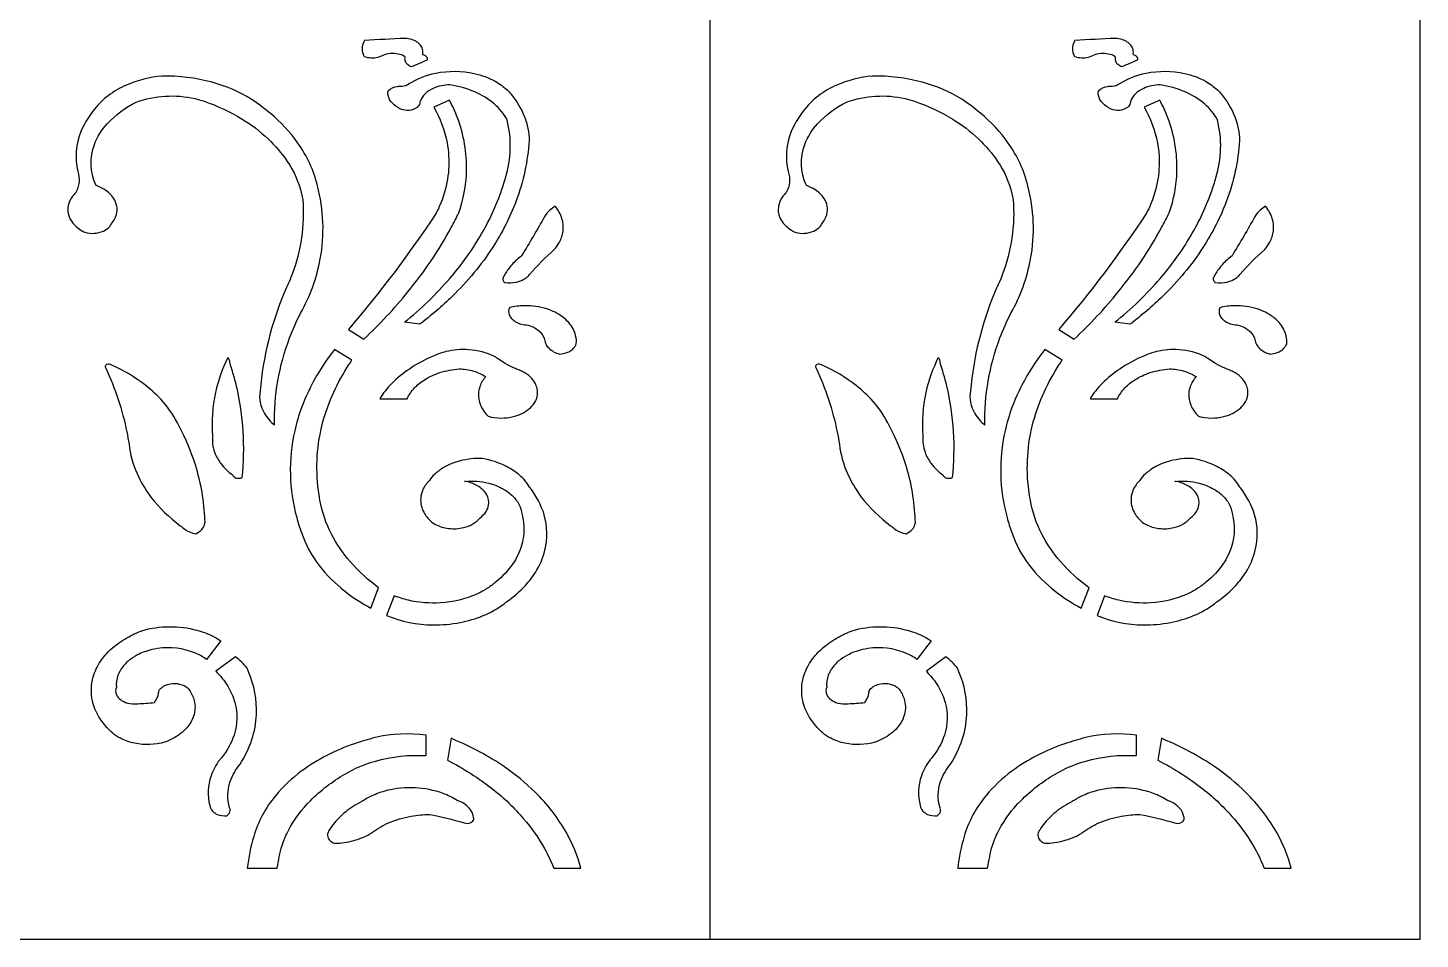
# Model space of a CAD drawing. Header units: millimetres. Extents: x -125 to 875, y -733 to 1267.
# Drawn here: x 385 to 875, y -733 to -412 of the extents above; entities that cross this region are included whole.
import ezdxf

# ---------------------------------------------------------------- set-up
doc = ezdxf.new("R2010")
doc.units = ezdxf.units.MM
doc.layers.add('Image_1', color=70, linetype='Continuous')

msp = doc.modelspace()

# ---------------------------------------------------------------- linework, layer by layer
at = {"layer": 'Image_1'}
msp.add_line((625, 1267), (625, -733), dxfattribs=at)
msp.add_lwpolyline([(625, 1267), (375, 1267), (125, 1267), (-125, 1267), (-125, -733), (125, -733), (375, -733), (625, -733), (875, -733), (875, 1267)], close=True, dxfattribs=at)
for points in [[(503.49, -416.49, 0.110267), (502.67, -418.71, 0.126477), (502.99, -421.31, 0.036632), (503.36, -422.1, 0.149566), (508.21, -422.37, 0.071802), (510.02, -421.66, -0.153891), (515.33, -421.16, -0.079981), (517.51, -421.98, -0.210992), (517.64, -422.63, 0.161896), (517.87, -424, 0.100967), (518.59, -424.88, 0.089523), (519.98, -425.66, 0.008047), (525.64, -423.29, 0.196588), (525.49, -422.46, 0.105199), (525.05, -421.99, 0.083709), (524.32, -421.66, -0.141874), (524.06, -421.46, -0.261528), (524.02, -421.13, 0.147889), (523.77, -419.15, 0.086127), (522.93, -417.89, 0.059956), (521.92, -417.05, 0.068041), (520.13, -416.2, 0.066802), (517.72, -415.77, 0.003026)], [(753.49, -416.49, 0.110267), (752.67, -418.71, 0.126477), (752.99, -421.31, 0.036632), (753.36, -422.1, 0.149566), (758.21, -422.37, 0.071802), (760.02, -421.66, -0.153891), (765.33, -421.16, -0.079981), (767.51, -421.98, -0.210992), (767.64, -422.63, 0.161896), (767.87, -424, 0.100967), (768.59, -424.88, 0.089523), (769.98, -425.66, 0.008047), (775.64, -423.29, 0.196588), (775.49, -422.46, 0.105199), (775.05, -421.99, 0.083709), (774.32, -421.66, -0.141874), (774.06, -421.46, -0.261528), (774.02, -421.13, 0.147889), (773.77, -419.15, 0.086127), (772.93, -417.89, 0.059956), (771.92, -417.05, 0.068041), (770.13, -416.2, 0.066802), (767.72, -415.77, 0.003026)], [(401.57, -470.44, 0.15964), (399.22, -474.72, 0.188024), (400.14, -479.75, 0.113484), (403.7, -483.29, 0.028076), (405.07, -484.05, 0.174756), (411.6, -483.63, 0.098554), (413.71, -482.13, 0.077747), (414.49, -480.97, 0.115523), (416.18, -477.81, 0.212292), (415.21, -472.14, 0.106986), (412.01, -469.01, 0.054094), (409.14, -467.59, -0.235541), (408.88, -467.37, -0.194548), (408.44, -453.13, -0.090612), (412.91, -445.81, -0.091328), (423.16, -438.23, -0.141799), (443.76, -436.94, -0.038496), (447.1, -437.9, -0.052629), (460.48, -444.22, -0.050739), (469.53, -451.11, -0.054986), (476.3, -459.07, -0.089411), (481.35, -470.53, -0.015208), (481.76, -472.52, -0.111285), (477.92, -499.08, -0.025448), (475.18, -505.32, 0.074334), (466.72, -539.88, 0.177821), (468.26, -547.82, 0.082667), (471.8, -551.97, -0.095969), (477.12, -521.28, -0.026808), (481, -512.48, 0.08299), (487.91, -493.41, 0.110862), (486.91, -467.66, 0.096364), (480.03, -452.64, 0.063916), (470.29, -442.13, 0.030623), (463.65, -437.22, 0.074103), (449.81, -431.2, 0.071426), (432.2, -429.04, 0.082004), (419.67, -432.22, 0.056977), (413.24, -435.99, 0.058011), (409.21, -439.85, 0.087737), (403.69, -448.5, 0.155172), (402.56, -462.7, -0.221956), (401.87, -469.98, -0.060564)], [(519.25, -431.7, -0.089065), (528.55, -428, -0.106345), (542.11, -428.12, -0.071452), (549.45, -430.87, -0.05776), (553.66, -433.91, -0.037183), (554.97, -435.32, -0.082019), (559.78, -443.37, -0.089705), (561.42, -451.76, -0.072415), (556.89, -472.94, -0.053728), (548.62, -489.34, -0.055479), (534.4, -506.56, -0.031633), (522.85, -516.46), (517.54, -515.74, 0.04591), (533.53, -500.29, 0.039673), (543.49, -486.63, 0.052074), (551.53, -469.84, 0.015428), (553.14, -464.82, 0.136106), (553.66, -444.47, 0.094954), (549.18, -438.89, 0.077046), (542.31, -434.63, 0.065384), (533.51, -432.15, 0.108568), (527.7, -433.37, 0.086012), (524.78, -435.34, 0.110294), (523.1, -437.94, 0.040332), (522.94, -438.56, -0.169192), (521.97, -440.06, -0.141817), (519.15, -441.15, -0.123283), (516.31, -440.7, -0.063544), (515.37, -440.14, -0.110591), (512.73, -437.95, -0.157514), (511.72, -435.1, -0.049264), (511.79, -434.2, -0.14882), (515.08, -432.68, -0.05339), (516.65, -432.63, 0.116887)], [(651.57, -470.44, 0.15964), (649.22, -474.72, 0.188024), (650.14, -479.75, 0.113484), (653.7, -483.29, 0.028076), (655.07, -484.05, 0.174756), (661.6, -483.63, 0.098554), (663.71, -482.13, 0.077747), (664.49, -480.97, 0.115523), (666.18, -477.81, 0.212292), (665.21, -472.14, 0.106986), (662.01, -469.01, 0.054094), (659.14, -467.59, -0.235541), (658.88, -467.37, -0.194548), (658.44, -453.13, -0.090612), (662.91, -445.81, -0.091328), (673.16, -438.23, -0.141799), (693.76, -436.94, -0.038496), (697.1, -437.9, -0.052629), (710.48, -444.22, -0.050739), (719.53, -451.11, -0.054986), (726.3, -459.07, -0.089411), (731.35, -470.53, -0.015208), (731.76, -472.52, -0.111285), (727.92, -499.08, -0.025448), (725.18, -505.32, 0.074334), (716.72, -539.88, 0.177821), (718.26, -547.82, 0.082667), (721.8, -551.97, -0.095969), (727.12, -521.28, -0.026808), (731, -512.48, 0.08299), (737.91, -493.41, 0.110862), (736.91, -467.66, 0.096364), (730.03, -452.64, 0.063916), (720.29, -442.13, 0.030623), (713.65, -437.22, 0.074103), (699.81, -431.2, 0.071426), (682.2, -429.04, 0.082004), (669.67, -432.22, 0.056977), (663.24, -435.99, 0.058011), (659.21, -439.85, 0.087737), (653.69, -448.5, 0.155172), (652.56, -462.7, -0.221956), (651.87, -469.98, -0.060564)], [(769.25, -431.7, -0.089065), (778.55, -428, -0.106345), (792.11, -428.12, -0.071452), (799.45, -430.87, -0.05776), (803.66, -433.91, -0.037183), (804.97, -435.32, -0.082019), (809.78, -443.37, -0.089705), (811.42, -451.76, -0.072415), (806.89, -472.94, -0.053728), (798.62, -489.34, -0.055479), (784.4, -506.56, -0.031633), (772.85, -516.46), (767.54, -515.74, 0.04591), (783.53, -500.29, 0.039673), (793.49, -486.63, 0.052074), (801.53, -469.84, 0.015428), (803.14, -464.82, 0.136106), (803.66, -444.47, 0.094954), (799.18, -438.89, 0.077046), (792.31, -434.63, 0.065384), (783.51, -432.15, 0.108568), (777.7, -433.37, 0.086012), (774.78, -435.34, 0.110294), (773.1, -437.94, 0.040332), (772.94, -438.56, -0.169192), (771.97, -440.06, -0.141817), (769.15, -441.15, -0.123283), (766.31, -440.7, -0.063544), (765.37, -440.14, -0.110591), (762.73, -437.95, -0.157514), (761.72, -435.1, -0.049264), (761.79, -434.2, -0.14882), (765.08, -432.68, -0.05339), (766.65, -432.63, 0.116887)], [(527.86, -440, -0.08513), (532.52, -452.5, -0.126091), (531.32, -471.04, -0.040789), (528.72, -477.29, -0.030613), (497.8, -518.31), (503.22, -521.71, 0.033616), (518.73, -505.05, 0.046805), (534.02, -482.37, 0.010413), (536.67, -477.25, 0.077779), (539.41, -462.5, 0.096863), (536.21, -443.78, 0.031829), (533.35, -437.47)], [(777.86, -440, -0.08513), (782.52, -452.5, -0.126091), (781.32, -471.04, -0.040789), (778.72, -477.29, -0.030613), (747.8, -518.31), (753.22, -521.71, 0.033616), (768.73, -505.05, 0.046805), (784.02, -482.37, 0.010413), (786.67, -477.25, 0.077779), (789.41, -462.5, 0.096863), (786.21, -443.78, 0.031829), (783.35, -437.47)], [(552.84, -501.69, 0.093973), (557.01, -501.56, 0.071978), (559.58, -500.6, 0.067093), (561.11, -499.47, 0.02955), (561.59, -498.95, -0.037813), (570.28, -490.08, 0.057946), (572.05, -487.56, 0.097455), (573.34, -483.56, 0.102848), (572.97, -479.25, 0.093443), (570.69, -474.99), (570.62, -474.91, 0.054639), (568.69, -476.28, 0.081138), (566.97, -478.33, -0.007555), (558.79, -492.33, 0.046705), (555.32, -495.52, 0.050167), (552.91, -498.82, 0.02265), (552.12, -500.31, 0.199552), (552.35, -501.22, 0.091391)], [(802.84, -501.69, 0.093973), (807.01, -501.56, 0.071978), (809.58, -500.6, 0.067093), (811.11, -499.47, 0.02955), (811.59, -498.95, -0.037813), (820.28, -490.08, 0.057946), (822.05, -487.56, 0.097455), (823.34, -483.56, 0.102848), (822.97, -479.25, 0.093443), (820.69, -474.99), (820.62, -474.91, 0.054639), (818.69, -476.28, 0.081138), (816.97, -478.33, -0.007555), (808.79, -492.33, 0.046705), (805.32, -495.52, 0.050167), (802.91, -498.82, 0.02265), (802.12, -500.31, 0.199552), (802.35, -501.22, 0.091391)], [(560.47, -516.63, -0.057887), (562.97, -517.51, -0.056768), (564.69, -518.62, -0.052852), (565.78, -519.71, -0.062664), (566.53, -520.94, -0.041518), (566.82, -521.75, 0.105275), (567.38, -523.57, 0.070793), (568.34, -524.83, 0.07152), (570.05, -526.1, 0.056823), (572.14, -526.95, 0.078487), (574.7, -526.43, 0.055454), (576.1, -525.72, 0.068734), (577.2, -524.76, 0.071921), (577.83, -523.75, 0.187538), (577.94, -521.34, 0.088772), (576.91, -518.1, 0.059001), (575.36, -515.86, 0.050863), (573.22, -513.88, 0.04558), (570.57, -512.24, 0.038455), (567.63, -511.04, 0.081453), (559.78, -509.92, 0.055838), (554.46, -510.61, 0.188443), (554.43, -513.12, 0.091293), (555.21, -514.41, 0.069067), (556.36, -515.39, 0.069057), (558.19, -516.24, 0.0638)], [(810.47, -516.63, -0.057887), (812.97, -517.51, -0.056768), (814.69, -518.62, -0.052852), (815.78, -519.71, -0.062664), (816.53, -520.94, -0.041518), (816.82, -521.75, 0.105275), (817.38, -523.57, 0.070793), (818.34, -524.83, 0.07152), (820.05, -526.1, 0.056823), (822.14, -526.95, 0.078487), (824.7, -526.43, 0.055454), (826.1, -525.72, 0.068734), (827.2, -524.76, 0.071921), (827.83, -523.75, 0.187538), (827.94, -521.34, 0.088772), (826.91, -518.1, 0.059001), (825.36, -515.86, 0.050863), (823.22, -513.88, 0.04558), (820.57, -512.24, 0.038455), (817.63, -511.04, 0.081453), (809.78, -509.92, 0.055838), (804.46, -510.61, 0.188443), (804.43, -513.12, 0.091293), (805.21, -514.41, 0.069067), (806.36, -515.39, 0.069057), (808.19, -516.24, 0.0638)], [(460.41, -570.44, 0.085377), (458.4, -538.17, 0.021843), (456.03, -529.8, 0.219254), (455.73, -528.56, 0.059344), (455.39, -528.19, 0.060306), (451.03, -540.46, 0.076667), (450, -555.73, 0.112935), (450.74, -561.54, 0.072545), (452.95, -565.53, 0.068547), (456.99, -569.47, 0.161991), (457.68, -570.27, 0.160698), (459.45, -570.69, 0.096034)], [(508.46, -609.28, -0.054957), (498.44, -600.05, -0.057597), (491.89, -590.42, -0.078164), (487.81, -578.34, -0.006724), (487.29, -574.93, -0.098911), (488.84, -550.84, -0.077701), (498.01, -530.64, -0.005966), (499.03, -529.12), (492.97, -525.28, 0.048899), (484.82, -537.91, 0.064722), (478.91, -553.99, 0.122448), (479.61, -584.55, 0.018773), (481.28, -589.8, 0.082454), (487.5, -601.36, 0.063246), (496.52, -610.42, 0.042867), (505.74, -616.44)], [(518.48, -542.65, -0.081858), (521.06, -538.88, -0.062938), (524.6, -536, -0.063371), (530.02, -533.48, -0.059693), (536.83, -532.16, -0.067383), (541.84, -532.92, -0.079232), (546.12, -534.89, 0.094889), (544.09, -538.34, 0.06961), (543.58, -540.85, 0.111251), (544.27, -544.89, 0.099375), (547.04, -548.86, 0.128005), (555.94, -548.94, 0.05619), (559.22, -547.71, 0.067281), (561.87, -545.85, 0.082797), (563.63, -543.54, 0.177124), (564.23, -539.03, 0.068978), (563.52, -537.19, 0.077775), (561.89, -535.09, 0.069553), (559.19, -533.19, 0.029101), (557.61, -532.48, -0.055639), (550.31, -528.55, -0.009316), (549.27, -527.8, 0.094701), (540.18, -525.4, 0.077466), (532.12, -526.09, 0.047611), (527.95, -527.55, 0.049141), (519.27, -532.2, 0.048807), (513.12, -537.28, 0.052982), (508.82, -542.65)], [(710.41, -570.44, 0.085377), (708.4, -538.17, 0.021843), (706.03, -529.8, 0.219254), (705.73, -528.56, 0.059344), (705.39, -528.19, 0.060306), (701.03, -540.46, 0.076667), (700, -555.73, 0.112935), (700.74, -561.54, 0.072545), (702.95, -565.53, 0.068547), (706.99, -569.47, 0.161991), (707.68, -570.27, 0.160698), (709.45, -570.69, 0.096034)], [(758.46, -609.28, -0.054957), (748.44, -600.05, -0.057597), (741.89, -590.42, -0.078164), (737.81, -578.34, -0.006724), (737.29, -574.93, -0.098911), (738.84, -550.84, -0.077701), (748.01, -530.64, -0.005966), (749.03, -529.12), (742.97, -525.28, 0.048899), (734.82, -537.91, 0.064722), (728.91, -553.99, 0.122448), (729.61, -584.55, 0.018773), (731.28, -589.8, 0.082454), (737.5, -601.36, 0.063246), (746.52, -610.42, 0.042867), (755.74, -616.44)], [(768.48, -542.65, -0.081858), (771.06, -538.88, -0.062938), (774.6, -536, -0.063371), (780.02, -533.48, -0.059693), (786.83, -532.16, -0.067383), (791.84, -532.92, -0.079232), (796.12, -534.89, 0.094889), (794.09, -538.34, 0.06961), (793.58, -540.85, 0.111251), (794.27, -544.89, 0.099375), (797.04, -548.86, 0.128005), (805.94, -548.94, 0.05619), (809.22, -547.71, 0.067281), (811.87, -545.85, 0.082797), (813.63, -543.54, 0.177124), (814.23, -539.03, 0.068978), (813.52, -537.19, 0.077775), (811.89, -535.09, 0.069553), (809.19, -533.19, 0.029101), (807.61, -532.48, -0.055639), (800.31, -528.55, -0.009316), (799.27, -527.8, 0.094701), (790.18, -525.4, 0.077466), (782.12, -526.09, 0.047611), (777.95, -527.55, 0.049141), (769.27, -532.2, 0.048807), (763.12, -537.28, 0.052982), (758.82, -542.65)], [(414.52, -530.83, 0.303328), (412.72, -530.65, 0.120825), (412.37, -530.93, 0.370747), (412.43, -531.87, -0.058764), (419.83, -554.35, -0.011235), (420.61, -558.7, 0.074727), (423.42, -568.99, 0.057263), (428.33, -577.29, 0.066797), (438.64, -587.39, 0.00594), (439.77, -588.22, 0.11659), (443.11, -590, 0.025508), (444.07, -590.2, 0.095848), (446.18, -588.72, 0.120749), (447.21, -586.94, 0.099627), (447.32, -585.49, 0.067735), (443.97, -565.98, 0.045689), (438.21, -552.34, 0.071798), (432.46, -543.63, 0.044754), (426.53, -538.02, 0.059596)], [(664.52, -530.83, 0.303328), (662.72, -530.65, 0.120825), (662.37, -530.93, 0.370747), (662.43, -531.87, -0.058764), (669.83, -554.35, -0.011235), (670.61, -558.7, 0.074727), (673.42, -568.99, 0.057263), (678.33, -577.29, 0.066797), (688.64, -587.39, 0.00594), (689.77, -588.22, 0.11659), (693.11, -590, 0.025508), (694.07, -590.2, 0.095848), (696.18, -588.72, 0.120749), (697.21, -586.94, 0.099627), (697.32, -585.49, 0.067735), (693.97, -565.98, 0.045689), (688.21, -552.34, 0.071798), (682.46, -543.63, 0.044754), (676.53, -538.02, 0.059596)], [(513.94, -612.03), (511.28, -619.03, 0.09224), (527.54, -622.32, 0.051859), (537.1, -621.48, 0.052476), (545.29, -619.03, 0.06521), (552.65, -614.85, 0.010468), (553.62, -614.08, 0.055445), (560.15, -608.39, 0.045156), (563.62, -603.82, 0.082379), (566.98, -596.01, 0.130872), (566.73, -583.59, 0.092097), (561.79, -574.08), (561.58, -573.81, 0.081564), (558.04, -569.6, 0.059306), (553.48, -566.52, 0.073527), (544.99, -563.74, 0.074215), (537.15, -564.56, 0.070612), (531.34, -566.92, 0.054372), (528.19, -569.26, 0.05147), (526.32, -571.41, 0.088505), (524.05, -574.67, 0.08946), (523.26, -577.79, 0.139758), (524.31, -582.6, 0.087314), (526.79, -585.81, 0.057734), (528.52, -586.96, 0.088166), (533.06, -588.36, 0.092658), (538.4, -588.04, 0.074688), (541.66, -586.72, 0.099853), (544.14, -584.58, 0.09158), (546.25, -582.42, 0.109071), (547.16, -580.11, 0.167743), (546.54, -576.55, 0.101777), (544.59, -574.23, 0.090152), (540.88, -572.27, 0.039388), (538.72, -571.76, -0.0866), (547.25, -572.41, -0.064956), (552.35, -574.46, -0.066726), (555.68, -576.97, -0.06473), (557.71, -579.62, -0.107955), (558.92, -583.48, -0.135593), (558.74, -594.37, -0.075919), (555.6, -600.9, -0.06848), (549.88, -607.09, -0.029144), (546.81, -609.37, -0.037814), (543.02, -611.46, -0.088851), (530.25, -614.56, -0.073327), (518.91, -613.61, -0.037957)], [(763.94, -612.03), (761.28, -619.03, 0.09224), (777.54, -622.32, 0.051859), (787.1, -621.48, 0.052476), (795.29, -619.03, 0.06521), (802.65, -614.85, 0.010468), (803.62, -614.08, 0.055445), (810.15, -608.39, 0.045156), (813.62, -603.82, 0.082379), (816.98, -596.01, 0.130872), (816.73, -583.59, 0.092097), (811.79, -574.08), (811.58, -573.81, 0.081564), (808.04, -569.6, 0.059306), (803.48, -566.52, 0.073527), (794.99, -563.74, 0.074215), (787.15, -564.56, 0.070612), (781.34, -566.92, 0.054372), (778.19, -569.26, 0.05147), (776.32, -571.41, 0.088505), (774.05, -574.67, 0.08946), (773.26, -577.79, 0.139758), (774.31, -582.6, 0.087314), (776.79, -585.81, 0.057734), (778.52, -586.96, 0.088166), (783.06, -588.36, 0.092658), (788.4, -588.04, 0.074688), (791.66, -586.72, 0.099853), (794.14, -584.58, 0.09158), (796.25, -582.42, 0.109071), (797.16, -580.11, 0.167743), (796.54, -576.55, 0.101777), (794.59, -574.23, 0.090152), (790.88, -572.27, 0.039388), (788.72, -571.76, -0.0866), (797.25, -572.41, -0.064956), (802.35, -574.46, -0.066726), (805.68, -576.97, -0.06473), (807.71, -579.62, -0.107955), (808.92, -583.48, -0.135593), (808.74, -594.37, -0.075919), (805.6, -600.9, -0.06848), (799.88, -607.09, -0.029144), (796.81, -609.37, -0.037814), (793.02, -611.46, -0.088851), (780.25, -614.56, -0.073327), (768.91, -613.61, -0.037957)], [(452.95, -627.95), (447.92, -634.51, 0.059479), (443.98, -632.24, 0.135698), (430.67, -630.64, 0.04559), (426.56, -631.63, 0.027667), (424.23, -632.57, 0.048701), (421.07, -634.47, 0.064552), (418.39, -637.08, 0.076088), (416.71, -640.07, 0.11284), (416.16, -644.2, 0.207076), (416.19, -646.91, 0.121353), (417.55, -648.61, 0.09827), (420.06, -649.84, 0.100166), (423.67, -650.09, 0.006338), (429.55, -649.68, 0.117704), (431.03, -646.21, 0.022626), (431.11, -645.52, -0.103264), (432.42, -644.14, -0.125183), (435.98, -642.95, -0.103859), (439.22, -643.39, -0.0629), (440.7, -644.14, -0.095556), (441.86, -645.29, -0.094581), (443.54, -648.93, -0.142491), (443.32, -654.5, -0.097268), (440.96, -658.54, -0.050581), (438.65, -660.7, -0.073056), (433.19, -663.62, -0.121424), (422.56, -664.01, -0.070182), (417.57, -662.25, -0.056137), (414.76, -660.37, -0.042541), (413.29, -658.89, -0.059628), (409.99, -654.64, -0.084016), (407.73, -649, -0.123467), (408, -640.66, -0.077992), (410.56, -635.2, -0.058495), (414.14, -631.01, -0.058396), (419.85, -626.84, -0.038783), (425.13, -624.36, -0.06836), (434.8, -622.95, -0.069094), (444.52, -624.19, -0.051204), (450.31, -626.41, -0.029346)], [(702.95, -627.95), (697.92, -634.51, 0.059479), (693.98, -632.24, 0.135698), (680.67, -630.64, 0.04559), (676.56, -631.63, 0.027667), (674.23, -632.57, 0.048701), (671.07, -634.47, 0.064552), (668.39, -637.08, 0.076088), (666.71, -640.07, 0.11284), (666.16, -644.2, 0.207076), (666.19, -646.91, 0.121353), (667.55, -648.61, 0.09827), (670.06, -649.84, 0.100166), (673.67, -650.09, 0.006338), (679.55, -649.68, 0.117704), (681.03, -646.21, 0.022626), (681.11, -645.52, -0.103264), (682.42, -644.14, -0.125183), (685.98, -642.95, -0.103859), (689.22, -643.39, -0.0629), (690.7, -644.14, -0.095556), (691.86, -645.29, -0.094581), (693.54, -648.93, -0.142491), (693.32, -654.5, -0.097268), (690.96, -658.54, -0.050581), (688.65, -660.7, -0.073056), (683.19, -663.62, -0.121424), (672.56, -664.01, -0.070182), (667.57, -662.25, -0.056137), (664.76, -660.37, -0.042541), (663.29, -658.89, -0.059628), (659.99, -654.64, -0.084016), (657.73, -649, -0.123467), (658, -640.66, -0.077992), (660.56, -635.2, -0.058495), (664.14, -631.01, -0.058396), (669.85, -626.84, -0.038783), (675.13, -624.36, -0.06836), (684.8, -622.95, -0.069094), (694.52, -624.19, -0.051204), (700.31, -626.41, -0.029346)], [(458.12, -633.59), (451.21, -638.67, -0.059393), (455.35, -643.88, -0.071913), (457.84, -649.66, -0.143646), (457.58, -661.1, -0.091587), (453.14, -669.09, -0.008817), (452.51, -669.83, 0.077128), (449.47, -675.43, 0.151919), (449.05, -685.98, 0.172335), (449.98, -687.91, 0.104695), (451.67, -689.04, 0.116319), (455.02, -689.55, 0.118521), (455.95, -688.57, 0.241481), (456.02, -686.71, -0.152981), (456.19, -677.52, -0.093098), (459.73, -671.37, 0.062877), (463.84, -662.71, 0.066776), (465.46, -653.88, 0.111102), (462.68, -638.81, 0.009199), (462.13, -637.57, 0.07999)], [(708.12, -633.59), (701.21, -638.67, -0.059393), (705.35, -643.88, -0.071913), (707.84, -649.66, -0.143646), (707.58, -661.1, -0.091587), (703.14, -669.09, -0.008817), (702.51, -669.83, 0.077128), (699.47, -675.43, 0.151919), (699.05, -685.98, 0.172335), (699.98, -687.91, 0.104695), (701.67, -689.04, 0.116319), (705.02, -689.55, 0.118521), (705.95, -688.57, 0.241481), (706.02, -686.71, -0.152981), (706.19, -677.52, -0.093098), (709.73, -671.37, 0.062877), (713.84, -662.71, 0.066776), (715.46, -653.88, 0.111102), (712.68, -638.81, 0.009199), (712.13, -637.57, 0.07999)], [(472.77, -708, -0.027489), (474.46, -700, -0.039463), (476.82, -694.53, -0.073833), (484.43, -684.23, -0.064616), (496.56, -674.88, -0.067257), (507.32, -670.3, -0.084028), (525.17, -668.34), (525.17, -661.2, 0.096863), (507.18, -662.03, 0.021133), (499.99, -664.16, 0.075458), (481.24, -673.87, 0.058643), (472.24, -682.38, 0.104466), (464.51, -696.87, 0.046626), (462.24, -708)], [(722.77, -708, -0.027489), (724.46, -700, -0.039463), (726.82, -694.53, -0.073833), (734.43, -684.23, -0.064616), (746.56, -674.88, -0.067257), (757.32, -670.3, -0.084028), (775.17, -668.34), (775.17, -661.2, 0.096863), (757.18, -662.03, 0.021133), (749.99, -664.16, 0.075458), (731.24, -673.87, 0.058643), (722.24, -682.38, 0.104466), (714.51, -696.87, 0.046626), (712.24, -708)], [(579.59, -708, 0.063518), (574.52, -695.45, 0.070017), (563.57, -681.25, 0.043278), (552.78, -672.35, 0.050633), (534.72, -662.59), (533.93, -662.26), (532.66, -669.99, -0.049378), (548.64, -680.16, -0.048397), (559.49, -690.57, -0.048071), (566.84, -701.1, -0.035058), (570.09, -708)], [(829.59, -708, 0.063518), (824.52, -695.45, 0.070017), (813.57, -681.25, 0.043278), (802.78, -672.35, 0.050633), (784.72, -662.59), (783.93, -662.26), (782.66, -669.99, -0.049378), (798.64, -680.16, -0.048397), (809.49, -690.57, -0.048071), (816.84, -701.1, -0.035058), (820.09, -708)], [(492.92, -699.24, 0.061638), (499.67, -698.28, 0.06771), (505.37, -695.94, 0.008655), (505.99, -695.56, -0.061809), (511.89, -692.08, -0.059462), (519.93, -689.67, -0.041742), (526.36, -689.08, -0.02764), (538.55, -692.02, 0.199369), (540.92, -691.93, 0.096455), (541.64, -691.39, 0.261504), (541.89, -690.21), (541.89, -690.2, 0.125811), (540.84, -687.5, 0.086537), (538.94, -685.6, 0.070348), (536.09, -684.13, 0.050527), (531.14, -681.69, 0.149217), (511.3, -680.69, 0.047053), (506.01, -682.57, 0.040596), (502.49, -684.57, 0.051934), (496.75, -688.25, 0.050995), (492.96, -691.97, 0.035227), (491.1, -694.57, -0.055543), (490.96, -694.77, 0.126586), (490.46, -695.96, 0.192638), (490.95, -697.81, 0.096139), (492.05, -698.81, 0.048226)], [(742.92, -699.24, 0.061638), (749.67, -698.28, 0.06771), (755.37, -695.94, 0.008655), (755.99, -695.56, -0.061809), (761.89, -692.08, -0.059462), (769.93, -689.67, -0.041742), (776.36, -689.08, -0.02764), (788.55, -692.02, 0.199369), (790.92, -691.93, 0.096455), (791.64, -691.39, 0.261504), (791.89, -690.21), (791.89, -690.2, 0.125811), (790.84, -687.5, 0.086537), (788.94, -685.6, 0.070348), (786.09, -684.13, 0.050527), (781.14, -681.69, 0.149217), (761.3, -680.69, 0.047053), (756.01, -682.57, 0.040596), (752.49, -684.57, 0.051934), (746.75, -688.25, 0.050995), (742.96, -691.97, 0.035227), (741.1, -694.57, -0.055543), (740.96, -694.77, 0.126586), (740.46, -695.96, 0.192638), (740.95, -697.81, 0.096139), (742.05, -698.81, 0.048226)]]:
    msp.add_lwpolyline(points, format="xyb", close=True, dxfattribs=at)

doc.saveas('drawing.dxf')
